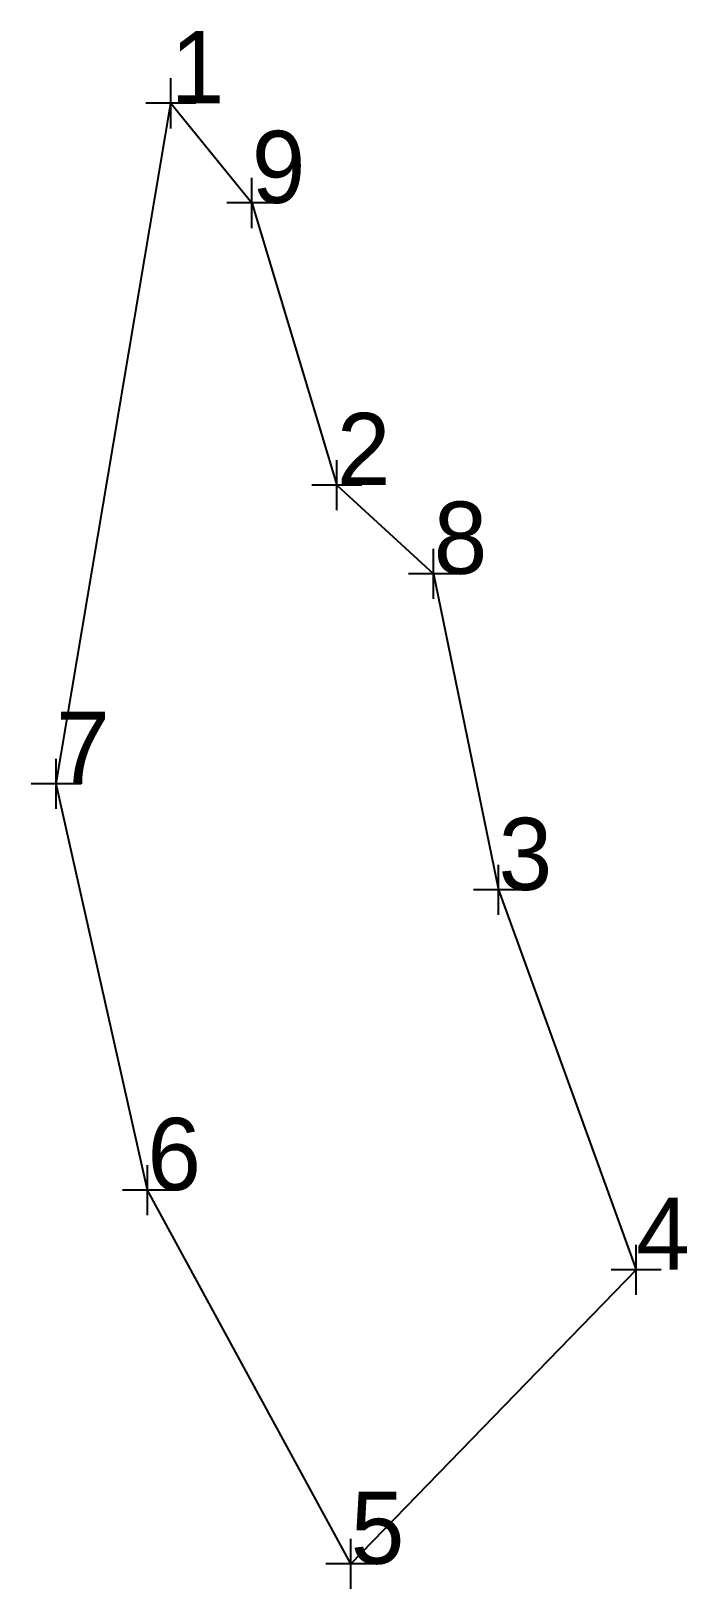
# Model space of a CAD drawing. Extents: x 534230 to 534246.4, y 1848236.6 to 1848275.4.
import ezdxf

# ---------------------------------------------------------------- set-up
doc = ezdxf.new("R2010")
doc.units = 0
for name, color, linetype in [('Level 12', 7, 'Continuous'), ('Level 5', 7, 'Continuous'), ('Level 7', 7, 'Continuous')]:
    doc.layers.add(name, color=color, linetype=linetype)

msp = doc.modelspace()

# ---------------------------------------------------------------- linework, layer by layer
at = {"layer": 'Level 5'}
msp.add_lwpolyline([(534233.505, 1848273.604), (534235.5287, 1848271.118), (534237.6506, 1848264.081), (534240.0674, 1848261.868), (534241.6883, 1848253.982), (534245.1183, 1848244.508), (534237.997, 1848237.174), (534232.923, 1848246.497), (534230.6459, 1848256.626)], close=True, dxfattribs=at)
at = {"layer": 'Level 7'}
for p, q in [((534233.505, 1848272.98), (534233.505, 1848274.228)), ((534234.129, 1848273.604), (534232.881, 1848273.604)), ((534235.5287, 1848270.494), (534235.5287, 1848271.742)), ((534236.1527, 1848271.118), (534234.9047, 1848271.118)), ((534237.6506, 1848263.457), (534237.6506, 1848264.705)), ((534238.2746, 1848264.081), (534237.0266, 1848264.081)), ((534240.0674, 1848261.244), (534240.0674, 1848262.492)), ((534240.6914, 1848261.868), (534239.4434, 1848261.868)), ((534230.6459, 1848256.002), (534230.6459, 1848257.25)), ((534231.2699, 1848256.626), (534230.0219, 1848256.626)), ((534241.6883, 1848253.358), (534241.6883, 1848254.606)), ((534242.3123, 1848253.982), (534241.0643, 1848253.982)), ((534232.923, 1848245.873), (534232.923, 1848247.121)), ((534233.547, 1848246.497), (534232.299, 1848246.497)), ((534245.1183, 1848243.884), (534245.1183, 1848245.132)), ((534245.7423, 1848244.508), (534244.4943, 1848244.508)), ((534237.997, 1848236.55), (534237.997, 1848237.798)), ((534238.621, 1848237.174), (534237.373, 1848237.174))]:
    msp.add_line(p, q, dxfattribs=at)

# ---------------------------------------------------------------- texts
at = {"layer": 'Level 12'}
for s, p in [('1', (534233.505, 1848273.604)), ('9', (534235.5287, 1848271.118)), ('2', (534237.6506, 1848264.081)), ('8', (534240.0674, 1848261.868)), ('7', (534230.6459, 1848256.626)), ('3', (534241.6883, 1848253.982)), ('6', (534232.923, 1848246.497)), ('4', (534245.1183, 1848244.508)), ('5', (534237.997, 1848237.174))]:
    msp.add_text(s, height=1.8, dxfattribs=at).set_placement(p)

doc.saveas('drawing.dxf')
